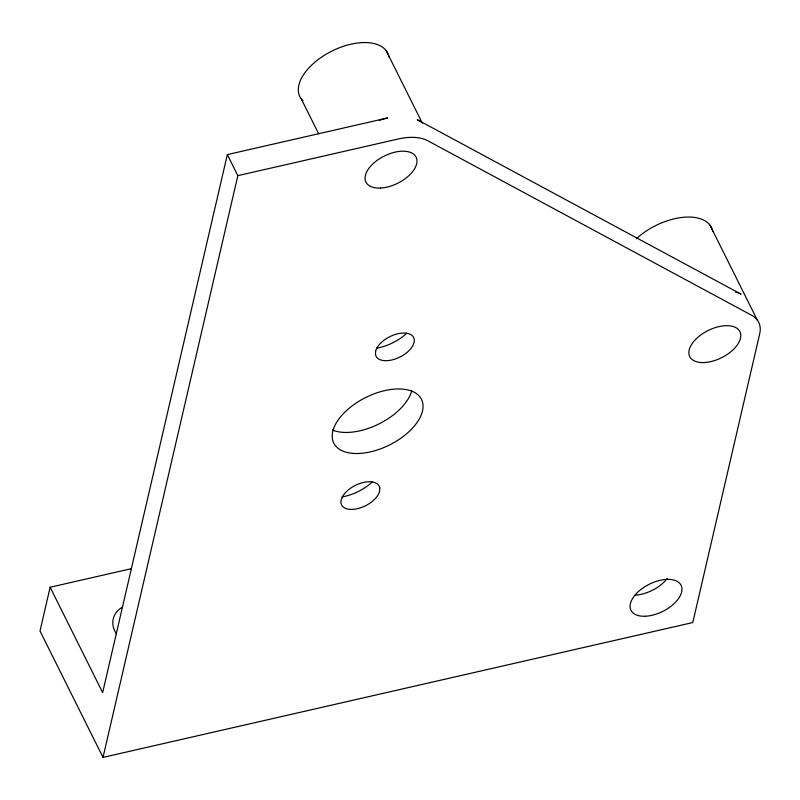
<?xml version="1.0" encoding="UTF-8"?>
<svg xmlns="http://www.w3.org/2000/svg" width="800" height="800" viewBox="0 0 800 800"><rect width="100%" height="100%" fill="white"/><g stroke="black" fill="none" stroke-linecap="round" stroke-linejoin="round"><path stroke-width="1.2" d="M131.18 568.72L50.14 587.25L40 630.99L103.02 757.39L692.79 622.55L759.69 333.87A49.01 26.55 -26.5 0 0 751.57 315.23L427.76 140.73A49.01 26.55 -26.5 0 0 398.11 139.02L237.84 175.66L103.02 757.39M379.29 120.34A49.01 26.55 -26.5 0 1 387.6 117.95L227.34 154.6L102.65 692.59L50.14 587.25M709.96 225.14L757.23 319.94M386.15 50.64L422.36 123.26M301.33 99.03L318.6 133.66M227.34 154.6L237.84 175.66M406.73 333.27A35.01 18.96 -26.5 0 1 376.63 348.21M372.19 482.05A35.01 18.96 -26.5 0 1 342.06 496.94M411.74 390.9A49.01 26.55 -26.5 0 1 378.66 424.07A49.01 26.55 -26.5 0 1 332.46 430.06M420.43 121.79A49.01 26.55 -26.5 0 0 417.25 119.67L741.06 294.16A49.01 26.55 -26.5 0 0 735.45 291.98M636.27 238.83A49.01 26.55 -26.5 0 1 683.27 217.3A49.01 26.55 -26.5 0 1 712.73 231.49M302.91 100.8A49.01 26.55 -26.5 0 1 331.22 51.42A49.01 26.55 -26.5 0 1 388.93 57M667.29 578.51A28 15.17 -26.5 0 1 634.97 595.17M116.45 633.82A28 21.49 13 0 1 122.59 607.03M375.62 351.27L375.49 354.51A21 11.38 -26.5 0 0 391.81 359.99A21 11.38 -26.5 0 0 412.64 346.02L414.08 342.47A21 11.38 -26.5 0 0 397.89 333.75A21 11.38 -26.5 0 0 375.62 351.27M379.75 487.94L379.62 491.19A21 11.38 -26.5 0 1 357.35 508.71A21 11.38 -26.5 0 1 341.16 499.98L342.6 496.43A21 11.38 -26.5 0 1 363.43 482.46A21 11.38 -26.5 0 1 379.75 487.94M359.15 453.46A49.01 26.55 -26.5 0 0 422.8 403.39A49.01 26.55 -26.5 0 0 350.91 406.83A49.01 26.55 -26.5 0 0 359.15 453.46M380.46 188.05A28 15.17 -26.5 0 0 416.83 159.45A28 15.17 -26.5 0 0 375.75 161.41A28 15.17 -26.5 0 0 380.46 188.05M704.27 362.55A28 15.17 -26.5 0 0 740.64 333.94A28 15.17 -26.5 0 0 699.55 335.9A28 15.17 -26.5 0 0 704.27 362.55M645.47 616.23A28 15.17 -26.5 0 0 681.84 587.63A28 15.17 -26.5 0 0 640.76 589.59A28 15.17 -26.5 0 0 645.47 616.23"/></g></svg>
